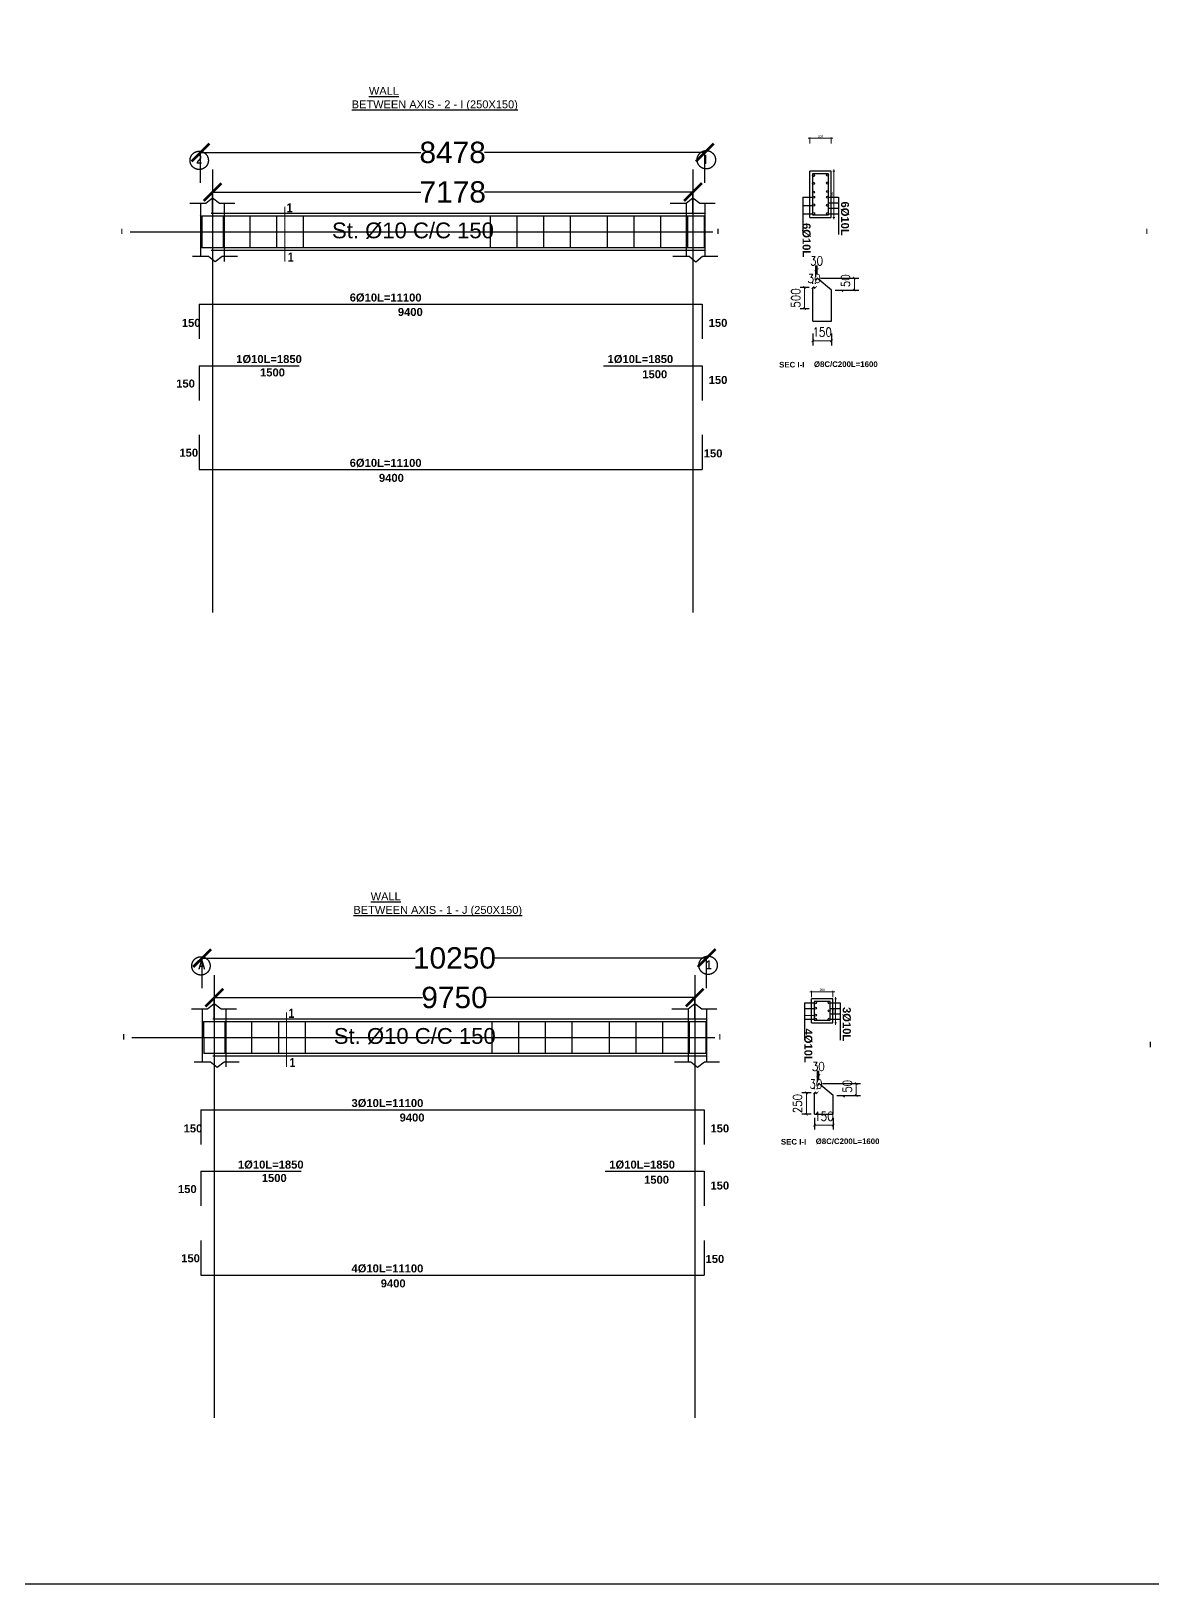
# Model space of a CAD drawing. Header units: millimetres. Extents: x -73920 to 111210, y -48963 to 87920.
# Drawn here: x 83460 to 89765, y 29460 to 38193 of the extents above; entities that cross this region are included whole.
import ezdxf

# ---------------------------------------------------------------- set-up
doc = ezdxf.new("R2010")
doc.units = ezdxf.units.MM
doc.header["$LTSCALE"] = 100
doc.header["$MEASUREMENT"] = 0
for name, pattern in [('CENTER', [2, 1.25, -0.25, 0.25, -0.25]), ('CENTER2', [28.575, 19.05, -3.175, 3.175, -3.175]), ('DOT2', [0.125, 0, -0.125])]:
    doc.linetypes.add(name, pattern=pattern)
for name, color, linetype in [('AXIS', 8, 'CENTER'), ('TEX', 4, 'Continuous'), ('water', 150, 'DOT2')]:
    doc.layers.add(name, color=color, linetype=linetype)
for name, color, linetype, lineweight in [('bar', 2, 'Continuous', 60), ('texts', 3, 'Continuous', 15), ('wal', 7, 'Continuous', 50)]:
    doc.layers.add(name, color=color, linetype=linetype, lineweight=lineweight)
doc.styles.add('50', font='arial.ttf', dxfattribs={"height": 150})
doc.styles.add('DIM25', font='simplex.shx', dxfattribs={"width": 0.85, "height": 50})
doc.styles.add('G', font='arial.ttf')
doc.styles.add('SIMPLEX', font='arial.ttf', dxfattribs={"height": 120})
doc.styles.add('Swiss Outline Bold Condensed', font='swisscbo.ttf')
doc.dimstyles.new('25SC', dxfattribs={"dimtxt": 20, "dimasz": 100, "dimexe": 0, "dimexo": 0, "dimgap": 0, "dimtad": 0, "dimdec": 0, "dimzin": 0, "dimdsep": 46, "dimtxsty": 'SIMPLEX', "dimblk": 'ARCHTICK', "dimcen": 0, "dimclrd": 1, "dimclre": 1, "dimclrt": 6, "dimadec": 0, "dimazin": 0, "dimtfac": 1, "dimtdec": 0, "dimtix": 1, "dimtmove": 2, "dimatfit": 3, "dimldrblk": 'ARCHTICK', "dimfxl": 50, "dimtolj": 1, "dimtzin": 0, "dimarcsym": 0})
doc.dimstyles.new('50PEA1', dxfattribs={"dimscale": 0, "dimtxt": 12.5, "dimasz": 5, "dimexe": 5, "dimexo": 10, "dimgap": 5, "dimtad": 1, "dimdec": 8, "dimdsep": 46, "dimtxsty": 'Standard', "dimblk1": 'ARCHTICK', "dimblk2": 'ARCHTICK', "dimsah": 1, "dimcen": 2.5, "dimdle": 10, "dimclrd": 8, "dimclre": 8, "dimclrt": 7, "dimadec": 8, "dimazin": 0, "dimtfac": 1, "dimtdec": 8, "dimtix": 1, "dimtmove": 2, "dimatfit": 3, "dimldrblk": 'ARCHTICK', "dimfxl": 1, "dimtolj": 1, "dimtzin": 0, "dimlwd": 13, "dimlwe": 13, "dimarcsym": 0})
doc.dimstyles.new('DIM25', dxfattribs={"dimtxt": 500, "dimasz": 1, "dimexe": 25, "dimexo": 20, "dimgap": 25, "dimtad": 1, "dimdec": 0, "dimzin": 0, "dimdsep": 46, "dimtxsty": 'DIM25', "dimblk": 'Tick', "dimcen": 0.09, "dimdle": 25, "dimclrd": 256, "dimclre": 256, "dimclrt": 1, "dimadec": 0, "dimazin": 0, "dimtfac": 1, "dimtdec": 0, "dimtix": 1, "dimtmove": 2, "dimatfit": 3, "dimldrblk": 'Tick', "dimfxl": 1, "dimtolj": 1, "dimtzin": 0, "dimlwd": 5, "dimarcsym": 0})

# ---------------------------------------------------------------- blocks, each defined once
blk = doc.blocks.new('_ArchTick')
at = {"color": 0, "const_width": 0.15}
blk.add_lwpolyline([(-0.5, -0.5), (0.5, 0.5)], dxfattribs=at)
blk = doc.blocks.new('*D352')
at = {"color": 1, "lineweight": -2, "transparency": 16777216}
for p, q in [((84490, 32638.5), (84490, 32757.3)), ((84490, 32757.3), (85661, 32757.3)), ((87190, 32757.3), (86019, 32757.3)), ((87190, 32638.5), (87190, 32757.3))]:
    blk.add_line(p, q, dxfattribs=at)
at = {"layer": 'DEFPOINTS', "color": 0, "lineweight": 25, "transparency": 16777216}
for p in [(87190, 32757.3), (84490, 32638.5), (87190, 32638.5)]:
    blk.add_point(p, dxfattribs=at)
at = {"color": 1, "lineweight": -2, "transparency": 16777216, "xscale": 100, "yscale": 100, "zscale": 100, "rotation": 180}
blk.add_blockref('_ArchTick', (84490, 32757.3), dxfattribs=at)
at = {"color": 1, "lineweight": -2, "transparency": 16777216, "xscale": 100, "yscale": 100, "zscale": 100}
blk.add_blockref('_ArchTick', (87190, 32757.3), dxfattribs=at)
at = {"color": 6, "transparency": 16777216, "insert": (85840, 32757.3), "char_height": 120, "attachment_point": 5, "style": 'SIMPLEX'}
blk.add_mtext('\\A1;9750', dxfattribs=at)
blk = doc.blocks.new('*D354')
at = {"color": 8, "lineweight": 13, "transparency": 16777216}
for p, q in [((87976.9, 32790.1), (87836.9, 32790.1)), ((87846.9, 32759.6), (87846.9, 32795.1)), ((87966.9, 32759.6), (87966.9, 32795.1))]:
    blk.add_line(p, q, dxfattribs=at)
at = {"layer": 'DEFPOINTS', "color": 0, "lineweight": 25, "transparency": 16777216}
for p in [(87846.9, 32790.1), (87846.9, 32749.6), (87966.9, 32749.6)]:
    blk.add_point(p, dxfattribs=at)
at = {"color": 8, "lineweight": 13, "transparency": 16777216, "xscale": 5, "yscale": 5, "zscale": 5, "rotation": 180}
blk.add_blockref('_ArchTick', (87846.9, 32790.1), dxfattribs=at)
at = {"color": 8, "lineweight": 13, "transparency": 16777216, "xscale": 5, "yscale": 5, "zscale": 5}
blk.add_blockref('_ArchTick', (87966.9, 32790.1), dxfattribs=at)
at = {"color": 7, "transparency": 16777216, "insert": (87906.9, 32801.3), "char_height": 12.5, "attachment_point": 5}
blk.add_mtext('\\A1;200', dxfattribs=at)
blk = doc.blocks.new('*D355')
at = {"color": 8, "lineweight": 13, "transparency": 16777216}
for p, q in [((87976.9, 32749.6), (87986.6, 32749.6)), ((87981.6, 32759.6), (87981.6, 32604.6)), ((87976.9, 32614.6), (87986.6, 32614.6))]:
    blk.add_line(p, q, dxfattribs=at)
at = {"layer": 'DEFPOINTS', "color": 0, "lineweight": 25, "transparency": 16777216}
for p in [(87966.9, 32749.6), (87966.9, 32614.6), (87981.6, 32614.6)]:
    blk.add_point(p, dxfattribs=at)
at = {"color": 8, "lineweight": 13, "transparency": 16777216, "xscale": 5, "yscale": 5, "zscale": 5}
for p, rotation in [((87981.6, 32749.6), 90), ((87981.6, 32614.6), 270)]:
    blk.add_blockref('_ArchTick', p, dxfattribs=dict(at, rotation=rotation))
at = {"color": 7, "transparency": 16777216, "insert": (87970.4, 32682.1), "char_height": 12.5, "attachment_point": 5, "rotation": 90}
blk.add_mtext('\\A1;135', dxfattribs=at)
blk = doc.blocks.new('*D353')
at = {"color": 1, "lineweight": -2, "transparency": 16777216}
for p, q in [((84421.8, 32809.9), (84421.8, 32979.7)), ((84421.8, 32979.7), (85619.4, 32979.7)), ((87256.9, 32979.7), (86059.3, 32979.7)), ((87256.9, 32809.8), (87256.9, 32979.7))]:
    blk.add_line(p, q, dxfattribs=at)
at = {"layer": 'DEFPOINTS', "color": 0, "lineweight": 25, "transparency": 16777216}
for p in [(87256.9, 32979.7), (84421.8, 32809.9), (87256.9, 32809.8)]:
    blk.add_point(p, dxfattribs=at)
at = {"color": 1, "lineweight": -2, "transparency": 16777216, "xscale": 100, "yscale": 100, "zscale": 100, "rotation": 180}
blk.add_blockref('_ArchTick', (84421.8, 32979.7), dxfattribs=at)
at = {"color": 1, "lineweight": -2, "transparency": 16777216, "xscale": 100, "yscale": 100, "zscale": 100}
blk.add_blockref('_ArchTick', (87256.9, 32979.7), dxfattribs=at)
at = {"color": 6, "transparency": 16777216, "insert": (85839.4, 32979.7), "char_height": 120, "attachment_point": 5, "style": 'SIMPLEX'}
blk.add_mtext('\\A1;10250', dxfattribs=at)
blk = doc.blocks.new('Tick')
at = {"const_width": 4}
blk.add_lwpolyline([(-7.1, -7.1), (7.1, 7.1)], dxfattribs=at)
blk = doc.blocks.new('*D347')
at = {"layer": 'DEFPOINTS', "color": 0, "linetype": 'ByBlock', "lineweight": 25, "transparency": 16777216}
for p in [(87863.6, 32221.5), (87817.5, 32101.5), (87863.6, 32101.5)]:
    blk.add_point(p, dxfattribs=at)
at = {"layer": 'water', "linetype": 'ByBlock', "lineweight": -2, "transparency": 16777216}
for p, q in [((87843.6, 32221.5), (87792.5, 32221.5)), ((87843.6, 32101.5), (87792.5, 32101.5))]:
    blk.add_line(p, q, dxfattribs=at)
at = {"layer": 'water', "linetype": 'ByBlock', "lineweight": 5, "transparency": 16777216}
for p, q in [((87817.5, 32222.5), (87817.5, 32223.5)), ((87817.5, 32221.5), (87817.5, 32101.5)), ((87817.5, 32100.5), (87817.5, 32099.5))]:
    blk.add_line(p, q, dxfattribs=at)
for p, rotation in [((87817.5, 32221.5), 270), ((87817.5, 32101.5), 90)]:
    blk.add_blockref('Tick', p, dxfattribs=dict(at, rotation=rotation))
at = {"layer": 'water', "color": 1, "linetype": 'ByBlock', "lineweight": 25, "transparency": 16777216, "insert": (87767.5, 32161.5), "char_height": 50, "attachment_point": 5, "rotation": 90, "style": 'DIM25'}
blk.add_mtext('\\A1;250', dxfattribs=at)
blk = doc.blocks.new('*D348')
at = {"layer": 'DEFPOINTS', "color": 0, "linetype": 'ByBlock', "lineweight": 25, "transparency": 16777216}
for p in [(87863.6, 32101.5), (87968.6, 32101.5), (87968.6, 32040)]:
    blk.add_point(p, dxfattribs=at)
at = {"layer": 'water', "linetype": 'ByBlock', "lineweight": -2, "transparency": 16777216}
for p, q in [((87863.6, 32081.5), (87863.6, 32015)), ((87968.6, 32081.5), (87968.6, 32015))]:
    blk.add_line(p, q, dxfattribs=at)
at = {"layer": 'water', "linetype": 'ByBlock', "lineweight": 5, "transparency": 16777216}
for p, q in [((87862.6, 32040), (87861.6, 32040)), ((87863.6, 32040), (87968.6, 32040)), ((87969.6, 32040), (87970.6, 32040))]:
    blk.add_line(p, q, dxfattribs=at)
blk.add_blockref('Tick', (87863.6, 32040), dxfattribs=at)
at = {"layer": 'water', "linetype": 'ByBlock', "lineweight": 5, "transparency": 16777216, "rotation": 180}
blk.add_blockref('Tick', (87968.6, 32040), dxfattribs=at)
at = {"layer": 'water', "color": 1, "linetype": 'ByBlock', "lineweight": 25, "transparency": 16777216, "insert": (87916.1, 32090), "char_height": 50, "attachment_point": 5, "style": 'DIM25'}
blk.add_mtext('\\A1;150', dxfattribs=at)
blk = doc.blocks.new('*D349')
at = {"layer": 'DEFPOINTS', "color": 0, "linetype": 'ByBlock', "lineweight": 25, "transparency": 16777216}
for p in [(87888.3, 32273.9), (87968.6, 32206.5), (88097.5, 32206.5)]:
    blk.add_point(p, dxfattribs=at)
at = {"layer": 'water', "linetype": 'ByBlock', "lineweight": -2, "transparency": 16777216}
for p, q in [((87908.3, 32273.9), (88122.5, 32273.9)), ((87988.6, 32206.5), (88122.5, 32206.5))]:
    blk.add_line(p, q, dxfattribs=at)
at = {"layer": 'water', "linetype": 'ByBlock', "lineweight": 5, "transparency": 16777216}
for p, q in [((88097.5, 32274.9), (88097.5, 32275.9)), ((88097.5, 32273.9), (88097.5, 32206.5)), ((88097.5, 32205.5), (88097.5, 32204.5))]:
    blk.add_line(p, q, dxfattribs=at)
for p, rotation in [((88097.5, 32273.9), 270), ((88097.5, 32206.5), 90)]:
    blk.add_blockref('Tick', p, dxfattribs=dict(at, rotation=rotation))
at = {"layer": 'water', "color": 1, "linetype": 'ByBlock', "lineweight": 25, "transparency": 16777216, "insert": (88047.5, 32240.2), "char_height": 50, "attachment_point": 5, "rotation": 90, "style": 'DIM25'}
blk.add_mtext('\\A1;150', dxfattribs=at)
blk = doc.blocks.new('*D350')
at = {"layer": 'DEFPOINTS', "color": 0, "linetype": 'ByBlock', "lineweight": 25, "transparency": 16777216}
for p in [(87863.6, 32221.5), (87863.6, 32221.5), (87878.6, 32221.5)]:
    blk.add_point(p, dxfattribs=at)
at = {"layer": 'water', "linetype": 'ByBlock', "lineweight": -2, "transparency": 16777216}
for p, q in [((87863.6, 32241.5), (87863.6, 32246.5)), ((87878.6, 32241.5), (87878.6, 32246.5))]:
    blk.add_line(p, q, dxfattribs=at)
at = {"layer": 'water', "linetype": 'ByBlock', "lineweight": 5, "transparency": 16777216}
for p, q in [((87862.6, 32221.5), (87861.6, 32221.5)), ((87878.6, 32221.5), (87863.6, 32221.5)), ((87879.6, 32221.5), (87880.6, 32221.5))]:
    blk.add_line(p, q, dxfattribs=at)
blk.add_blockref('Tick', (87863.6, 32221.5), dxfattribs=at)
at = {"layer": 'water', "linetype": 'ByBlock', "lineweight": 5, "transparency": 16777216, "rotation": 180}
blk.add_blockref('Tick', (87878.6, 32221.5), dxfattribs=at)
at = {"layer": 'water', "color": 1, "linetype": 'ByBlock', "lineweight": 25, "transparency": 16777216, "insert": (87871.1, 32271.5), "char_height": 50, "attachment_point": 5, "style": 'DIM25'}
blk.add_mtext('\\A1;30', dxfattribs=at)
blk = doc.blocks.new('*D351')
at = {"layer": 'DEFPOINTS', "color": 0, "linetype": 'ByBlock', "lineweight": 25, "transparency": 16777216}
for p in [(87888.3, 32320), (87880.8, 32260.9), (87888.3, 32273.9)]:
    blk.add_point(p, dxfattribs=at)
at = {"layer": 'water', "linetype": 'ByBlock', "lineweight": 5, "transparency": 16777216}
for p, q in [((87879.8, 32320), (87878.8, 32320)), ((87880.8, 32320), (87888.3, 32320)), ((87889.3, 32320), (87890.3, 32320))]:
    blk.add_line(p, q, dxfattribs=at)
at = {"layer": 'water', "linetype": 'ByBlock', "lineweight": -2, "transparency": 16777216}
for p, q in [((87880.8, 32280.9), (87880.8, 32345)), ((87888.3, 32293.9), (87888.3, 32345))]:
    blk.add_line(p, q, dxfattribs=at)
at = {"layer": 'water', "linetype": 'ByBlock', "lineweight": 5, "transparency": 16777216}
blk.add_blockref('Tick', (87880.8, 32320), dxfattribs=at)
at = {"layer": 'water', "linetype": 'ByBlock', "lineweight": 5, "transparency": 16777216, "rotation": 180}
blk.add_blockref('Tick', (87888.3, 32320), dxfattribs=at)
at = {"layer": 'water', "color": 1, "linetype": 'ByBlock', "lineweight": 25, "transparency": 16777216, "insert": (87884.5, 32370), "char_height": 50, "attachment_point": 5, "style": 'DIM25'}
blk.add_mtext('\\A1;30', dxfattribs=at)
blk = doc.blocks.new('*D384')
at = {"color": 1, "lineweight": -2, "transparency": 16777216}
for p, q in [((84480.1, 37168.5), (84480.1, 37287.3)), ((84480.1, 37287.3), (85651.2, 37287.3)), ((87180.1, 37287.3), (86008.9, 37287.3)), ((87180.1, 37168.5), (87180.1, 37287.3))]:
    blk.add_line(p, q, dxfattribs=at)
at = {"layer": 'DEFPOINTS', "color": 0, "lineweight": 25, "transparency": 16777216}
for p in [(87180.1, 37287.3), (84480.1, 37168.5), (87180.1, 37168.5)]:
    blk.add_point(p, dxfattribs=at)
at = {"color": 1, "lineweight": -2, "transparency": 16777216, "xscale": 100, "yscale": 100, "zscale": 100, "rotation": 180}
blk.add_blockref('_ArchTick', (84480.1, 37287.3), dxfattribs=at)
at = {"color": 1, "lineweight": -2, "transparency": 16777216, "xscale": 100, "yscale": 100, "zscale": 100}
blk.add_blockref('_ArchTick', (87180.1, 37287.3), dxfattribs=at)
at = {"color": 6, "transparency": 16777216, "insert": (85830.1, 37287.3), "char_height": 120, "attachment_point": 5, "style": 'SIMPLEX'}
blk.add_mtext('\\A1;7178', dxfattribs=at)
blk = doc.blocks.new('*D385')
at = {"color": 8, "lineweight": 13, "transparency": 16777216}
for p, q in [((87967, 37590.1), (87827, 37590.1)), ((87837, 37559.6), (87837, 37595.1)), ((87957, 37559.6), (87957, 37595.1))]:
    blk.add_line(p, q, dxfattribs=at)
at = {"layer": 'DEFPOINTS', "color": 0, "lineweight": 25, "transparency": 16777216}
for p in [(87837, 37590.1), (87837, 37549.6), (87957, 37549.6)]:
    blk.add_point(p, dxfattribs=at)
at = {"color": 8, "lineweight": 13, "transparency": 16777216, "xscale": 5, "yscale": 5, "zscale": 5, "rotation": 180}
blk.add_blockref('_ArchTick', (87837, 37590.1), dxfattribs=at)
at = {"color": 8, "lineweight": 13, "transparency": 16777216, "xscale": 5, "yscale": 5, "zscale": 5}
blk.add_blockref('_ArchTick', (87957, 37590.1), dxfattribs=at)
at = {"color": 7, "transparency": 16777216, "insert": (87897, 37601.3), "char_height": 12.5, "attachment_point": 5}
blk.add_mtext('\\A1;200', dxfattribs=at)
blk = doc.blocks.new('*D392')
at = {"color": 8, "lineweight": 13, "transparency": 16777216}
for p, q in [((87967, 37404.6), (87976.7, 37404.6)), ((87971.7, 37414.6), (87971.7, 37134.6)), ((87967, 37144.6), (87976.7, 37144.6))]:
    blk.add_line(p, q, dxfattribs=at)
at = {"layer": 'DEFPOINTS', "color": 0, "lineweight": 25, "transparency": 16777216}
for p in [(87957, 37404.6), (87957, 37144.6), (87971.7, 37144.6)]:
    blk.add_point(p, dxfattribs=at)
at = {"color": 8, "lineweight": 13, "transparency": 16777216, "xscale": 5, "yscale": 5, "zscale": 5}
for p, rotation in [((87971.7, 37404.6), 90), ((87971.7, 37144.6), 270)]:
    blk.add_blockref('_ArchTick', p, dxfattribs=dict(at, rotation=rotation))
at = {"color": 7, "transparency": 16777216, "insert": (87960.4, 37274.6), "char_height": 12.5, "attachment_point": 5, "rotation": 90}
blk.add_mtext('\\A1;500', dxfattribs=at)
blk = doc.blocks.new('*D386')
at = {"color": 1, "lineweight": -2, "transparency": 16777216}
for p, q in [((84411.9, 37339.9), (84411.9, 37509.7)), ((84411.9, 37509.7), (85650, 37509.7)), ((87247, 37509.7), (86008.8, 37509.7)), ((87247, 37339.8), (87247, 37509.7))]:
    blk.add_line(p, q, dxfattribs=at)
at = {"layer": 'DEFPOINTS', "color": 0, "lineweight": 25, "transparency": 16777216}
for p in [(87247, 37509.7), (84411.9, 37339.9), (87247, 37339.8)]:
    blk.add_point(p, dxfattribs=at)
at = {"color": 1, "lineweight": -2, "transparency": 16777216, "xscale": 100, "yscale": 100, "zscale": 100, "rotation": 180}
blk.add_blockref('_ArchTick', (84411.9, 37509.7), dxfattribs=at)
at = {"color": 1, "lineweight": -2, "transparency": 16777216, "xscale": 100, "yscale": 100, "zscale": 100}
blk.add_blockref('_ArchTick', (87247, 37509.7), dxfattribs=at)
at = {"color": 6, "transparency": 16777216, "insert": (85829.4, 37509.7), "char_height": 120, "attachment_point": 5, "style": 'SIMPLEX'}
blk.add_mtext('\\A1;8478', dxfattribs=at)
blk = doc.blocks.new('*D387')
at = {"layer": 'DEFPOINTS', "color": 0, "linetype": 'ByBlock', "lineweight": 25, "transparency": 16777216}
for p in [(87853.7, 36751.5), (87807.6, 36631.5), (87853.7, 36631.5)]:
    blk.add_point(p, dxfattribs=at)
at = {"layer": 'water', "linetype": 'ByBlock', "lineweight": -2, "transparency": 16777216}
for p, q in [((87833.7, 36751.5), (87782.6, 36751.5)), ((87833.7, 36631.5), (87782.6, 36631.5))]:
    blk.add_line(p, q, dxfattribs=at)
at = {"layer": 'water', "linetype": 'ByBlock', "lineweight": 5, "transparency": 16777216}
for p, q in [((87807.6, 36752.5), (87807.6, 36753.5)), ((87807.6, 36751.5), (87807.6, 36631.5)), ((87807.6, 36630.5), (87807.6, 36629.5))]:
    blk.add_line(p, q, dxfattribs=at)
for p, rotation in [((87807.6, 36751.5), 270), ((87807.6, 36631.5), 90)]:
    blk.add_blockref('Tick', p, dxfattribs=dict(at, rotation=rotation))
at = {"layer": 'water', "color": 1, "linetype": 'ByBlock', "lineweight": 25, "transparency": 16777216, "insert": (87757.6, 36691.5), "char_height": 50, "attachment_point": 5, "rotation": 90, "style": 'DIM25'}
blk.add_mtext('\\A1;500', dxfattribs=at)
blk = doc.blocks.new('*D388')
at = {"layer": 'DEFPOINTS', "color": 0, "linetype": 'ByBlock', "lineweight": 25, "transparency": 16777216}
for p in [(87853.7, 36511.5), (87958.7, 36511.5), (87958.7, 36450)]:
    blk.add_point(p, dxfattribs=at)
at = {"layer": 'water', "linetype": 'ByBlock', "lineweight": 5, "transparency": 16777216}
for p, q in [((87852.7, 36450), (87851.7, 36450)), ((87853.7, 36450), (87958.7, 36450)), ((87959.7, 36450), (87960.7, 36450))]:
    blk.add_line(p, q, dxfattribs=at)
at = {"layer": 'water', "linetype": 'ByBlock', "lineweight": -2, "transparency": 16777216}
for p, q in [((87853.7, 36491.5), (87853.7, 36425)), ((87958.7, 36491.5), (87958.7, 36425))]:
    blk.add_line(p, q, dxfattribs=at)
at = {"layer": 'water', "linetype": 'ByBlock', "lineweight": 5, "transparency": 16777216}
blk.add_blockref('Tick', (87853.7, 36450), dxfattribs=at)
at = {"layer": 'water', "linetype": 'ByBlock', "lineweight": 5, "transparency": 16777216, "rotation": 180}
blk.add_blockref('Tick', (87958.7, 36450), dxfattribs=at)
at = {"layer": 'water', "color": 1, "linetype": 'ByBlock', "lineweight": 25, "transparency": 16777216, "insert": (87906.2, 36500), "char_height": 50, "attachment_point": 5, "style": 'DIM25'}
blk.add_mtext('\\A1;150', dxfattribs=at)
blk = doc.blocks.new('*D389')
at = {"layer": 'DEFPOINTS', "color": 0, "linetype": 'ByBlock', "lineweight": 25, "transparency": 16777216}
for p in [(87878.3, 36803.9), (87958.7, 36736.5), (88087.6, 36736.5)]:
    blk.add_point(p, dxfattribs=at)
at = {"layer": 'water', "linetype": 'ByBlock', "lineweight": -2, "transparency": 16777216}
for p, q in [((87898.3, 36803.9), (88112.6, 36803.9)), ((87978.7, 36736.5), (88112.6, 36736.5))]:
    blk.add_line(p, q, dxfattribs=at)
at = {"layer": 'water', "linetype": 'ByBlock', "lineweight": 5, "transparency": 16777216}
for p, q in [((88087.6, 36804.9), (88087.6, 36805.9)), ((88087.6, 36803.9), (88087.6, 36736.5)), ((88087.6, 36735.5), (88087.6, 36734.5))]:
    blk.add_line(p, q, dxfattribs=at)
for p, rotation in [((88087.6, 36803.9), 270), ((88087.6, 36736.5), 90)]:
    blk.add_blockref('Tick', p, dxfattribs=dict(at, rotation=rotation))
at = {"layer": 'water', "color": 1, "linetype": 'ByBlock', "lineweight": 25, "transparency": 16777216, "insert": (88037.6, 36770.2), "char_height": 50, "attachment_point": 5, "rotation": 90, "style": 'DIM25'}
blk.add_mtext('\\A1;150', dxfattribs=at)
blk = doc.blocks.new('*D390')
at = {"layer": 'DEFPOINTS', "color": 0, "linetype": 'ByBlock', "lineweight": 25, "transparency": 16777216}
for p in [(87853.7, 36751.5), (87853.7, 36751.5), (87868.7, 36751.5)]:
    blk.add_point(p, dxfattribs=at)
at = {"layer": 'water', "linetype": 'ByBlock', "lineweight": -2, "transparency": 16777216}
for p, q in [((87853.7, 36771.5), (87853.7, 36776.5)), ((87868.7, 36771.5), (87868.7, 36776.5))]:
    blk.add_line(p, q, dxfattribs=at)
at = {"layer": 'water', "linetype": 'ByBlock', "lineweight": 5, "transparency": 16777216}
for p, q in [((87852.7, 36751.5), (87851.7, 36751.5)), ((87868.7, 36751.5), (87853.7, 36751.5)), ((87869.7, 36751.5), (87870.7, 36751.5))]:
    blk.add_line(p, q, dxfattribs=at)
blk.add_blockref('Tick', (87853.7, 36751.5), dxfattribs=at)
at = {"layer": 'water', "linetype": 'ByBlock', "lineweight": 5, "transparency": 16777216, "rotation": 180}
blk.add_blockref('Tick', (87868.7, 36751.5), dxfattribs=at)
at = {"layer": 'water', "color": 1, "linetype": 'ByBlock', "lineweight": 25, "transparency": 16777216, "insert": (87861.2, 36801.5), "char_height": 50, "attachment_point": 5, "style": 'DIM25'}
blk.add_mtext('\\A1;30', dxfattribs=at)
blk = doc.blocks.new('*D391')
at = {"layer": 'DEFPOINTS', "color": 0, "linetype": 'ByBlock', "lineweight": 25, "transparency": 16777216}
for p in [(87870.8, 36790.9), (87878.3, 36850), (87878.3, 36803.9)]:
    blk.add_point(p, dxfattribs=at)
at = {"layer": 'water', "linetype": 'ByBlock', "lineweight": -2, "transparency": 16777216}
for p, q in [((87870.8, 36810.9), (87870.8, 36875)), ((87878.3, 36823.9), (87878.3, 36875))]:
    blk.add_line(p, q, dxfattribs=at)
at = {"layer": 'water', "linetype": 'ByBlock', "lineweight": 5, "transparency": 16777216}
for p, q in [((87869.8, 36850), (87868.8, 36850)), ((87870.8, 36850), (87878.3, 36850)), ((87879.3, 36850), (87880.3, 36850))]:
    blk.add_line(p, q, dxfattribs=at)
blk.add_blockref('Tick', (87870.8, 36850), dxfattribs=at)
at = {"layer": 'water', "linetype": 'ByBlock', "lineweight": 5, "transparency": 16777216, "rotation": 180}
blk.add_blockref('Tick', (87878.3, 36850), dxfattribs=at)
at = {"layer": 'water', "color": 1, "linetype": 'ByBlock', "lineweight": 25, "transparency": 16777216, "insert": (87874.6, 36900), "char_height": 50, "attachment_point": 5, "style": 'DIM25'}
blk.add_mtext('\\A1;30', dxfattribs=at)

msp = doc.modelspace()

# ---------------------------------------------------------------- linework, layer by layer
at = {"color": 3}
for p, q in [((87956.98785964, 37404.59556485), (87836.98785964, 37404.59556485)), ((87836.98785964, 37144.59556485), (87836.98785964, 37404.59556485)), ((87956.98785964, 37144.59556485), (87956.98785964, 37404.59556485)), ((84351.80824118, 37224.28071274), (84442.55824118, 37224.28071274)), ((84411.88277048, 37224.28606403), (84411.88277048, 36926.22728598)), ((84442.55824118, 37224.28071274), (84480.06776396, 37254.58075154)), ((84480.06776396, 37254.58075154), (84519.20824118, 37224.28071274)), ((84519.20824118, 37224.28071274), (84604.70824118, 37224.28071274)), ((84547.56281623, 36897.2719153), (84547.56281623, 37224.28071274)), ((87051.81656272, 37224.16306651), (87142.56656272, 37224.16306651)), ((87142.56656272, 37224.16306651), (87180.07608551, 37254.46310531)), ((87142.62034492, 37224.16306651), (87142.62034492, 36924.52668021)), ((87180.07608551, 37254.46310531), (87219.21656272, 37224.16306651)), ((87219.21656272, 37224.16306651), (87304.71656272, 37224.16306651)), ((87246.96656272, 37224.16306651), (87246.96656272, 36924.52668021)), ((87956.98785964, 37144.59556485), (87956.98785964, 37279.59556485)), ((84405.05824125, 37153.47518324), (84405.12882949, 37153.47518324)), ((84472.5628163, 37168.47518324), (87246.96656272, 37168.47518324)), ((87255.0582413, 37168.47518324), (87255.06281642, 37168.47518324)), ((87836.98785964, 37144.59556485), (87956.98785964, 37144.59556485)), ((84016.25824125, 37063.47518324), (87292.55824125, 37063.47518324)), ((87246.96656272, 36958.47743926), (84472.5628163, 36958.47512637)), ((87255.0582413, 36958.4774708), (87255.05366628, 36958.4774708)), ((84367.18781623, 36926.2219347), (84457.93781623, 36926.2219347)), ((84457.93781623, 36926.2219347), (84495.44733901, 36895.9218959)), ((84495.44733901, 36895.9218959), (84534.58781623, 36926.2219347)), ((84534.58781623, 36926.2219347), (84620.08781623, 36926.2219347)), ((87067.19613778, 36926.10428847), (87157.94613778, 36926.10428847)), ((87157.94613778, 36926.10428847), (87195.45566056, 36895.80424967)), ((87195.45566056, 36895.80424967), (87234.59613778, 36926.10428847)), ((87234.59613778, 36926.10428847), (87320.09613778, 36926.10428847)), ((84405.03594082, 36656.67500774), (87232.53594074, 36656.67500774)), ((84405.03594082, 36656.67500774), (84405.03594082, 36461.67500774)), ((87232.53594074, 36656.67500774), (87232.53594074, 36461.67500774)), ((84405.02086908, 36310.77523062), (84960.02086908, 36310.77523062)), ((84405.02086908, 36310.77523062), (84405.02086908, 36115.77523062)), ((84412.52544421, 36310.77523062), (84967.52544421, 36310.77523062)), ((86677.52086901, 36310.77523062), (87232.52086901, 36310.77523062)), ((87232.52086901, 36310.77523062), (87232.52086901, 36115.77523062)), ((84405.02467296, 35921.82545395), (84405.02467296, 35726.82545395)), ((87232.52467289, 35921.82545395), (87232.52467289, 35726.82545395)), ((84405.02467296, 35726.82545395), (87232.52467289, 35726.82545395)), ((87966.92961839, 32749.59556485), (87846.92961839, 32749.59556485)), ((87846.92961839, 32614.59556485), (87846.92961839, 32749.59556485)), ((87966.92961839, 32614.59556485), (87966.92961839, 32749.59556485)), ((87966.92961839, 32614.59556485), (87966.92961839, 32749.59556485)), ((84361.74999993, 32694.28071274), (84452.49999993, 32694.28071274)), ((84421.82452923, 32694.28606403), (84421.82452923, 32396.22728598)), ((84452.49999993, 32694.28071274), (84490.00952271, 32724.58075154)), ((84490.00952271, 32724.58075154), (84529.14999993, 32694.28071274)), ((84529.14999993, 32694.28071274), (84614.64999993, 32694.28071274)), ((84557.50457498, 32367.2719153), (84557.50457498, 32694.28071274)), ((87061.75832147, 32694.16306651), (87152.50832147, 32694.16306651)), ((87152.50832147, 32694.16306651), (87190.01784425, 32724.46310531)), ((87152.56210367, 32694.16306651), (87152.56210367, 32394.52668021)), ((87190.01784425, 32724.46310531), (87229.15832147, 32694.16306651)), ((87229.15832147, 32694.16306651), (87314.65832147, 32694.16306651)), ((87256.90832147, 32694.16306651), (87256.90832147, 32394.52668021)), ((84415, 32623.47518324), (84415.07058824, 32623.47518324)), ((84482.50457505, 32638.47518324), (87256.90832147, 32638.47518324)), ((87265.00000005, 32638.47518324), (87265.00457517, 32638.47518324)), ((87846.92961839, 32614.59556485), (87966.92961839, 32614.59556485)), ((84026.2, 32533.47518324), (87302.5, 32533.47518324)), ((87256.90832147, 32428.47743926), (84482.50457505, 32428.47512637)), ((87265.00000005, 32428.4774708), (87264.99542503, 32428.4774708)), ((84377.12957498, 32396.2219347), (84467.87957498, 32396.2219347)), ((84467.87957498, 32396.2219347), (84505.38909776, 32365.9218959)), ((84505.38909776, 32365.9218959), (84544.52957498, 32396.2219347)), ((84544.52957498, 32396.2219347), (84630.02957498, 32396.2219347)), ((87077.13789653, 32396.10428847), (87167.88789653, 32396.10428847)), ((87167.88789653, 32396.10428847), (87205.39741931, 32365.80424967)), ((87205.39741931, 32365.80424967), (87244.53789653, 32396.10428847)), ((87244.53789653, 32396.10428847), (87330.03789653, 32396.10428847)), ((84414.97769956, 32126.67500774), (87242.47769949, 32126.67500774)), ((84414.97769956, 32126.67500774), (84414.97769956, 31931.67500774)), ((87242.47769949, 32126.67500774), (87242.47769949, 31931.67500774)), ((84414.96262783, 31780.77523062), (84969.96262783, 31780.77523062)), ((84414.96262783, 31780.77523062), (84414.96262783, 31585.77523062)), ((84422.46720295, 31780.77523062), (84977.46720295, 31780.77523062)), ((86687.46262776, 31780.77523062), (87242.46262776, 31780.77523062)), ((87242.46262776, 31780.77523062), (87242.46262776, 31585.77523062)), ((84414.96643171, 31391.82545395), (84414.96643171, 31196.82545395)), ((87242.46643164, 31391.82545395), (87242.46643164, 31196.82545395)), ((84414.96643171, 31196.82545395), (87242.46643164, 31196.82545395))]:
    msp.add_line(p, q, dxfattribs=at)
at = {"color": 6}
for p, q in [((87941.98785964, 37389.59556485), (87851.98785964, 37389.59556485)), ((87851.98785964, 37389.59556485), (87851.98785964, 37258.59556485)), ((87941.98785964, 37258.59556485), (87941.98785964, 37389.59556485)), ((87851.98785964, 37264.59556485), (87851.98785964, 37159.59556485)), ((87941.98785964, 37159.59556485), (87941.98785964, 37264.59556485)), ((84419.60824178, 37153.47523786), (84420.45530061, 36973.47523786)), ((84419.60824204, 37153.47518282), (87242.30824106, 37153.47742982)), ((84540.05824125, 37153.47518324), (84540.05824125, 36973.47518324)), ((84690.05824125, 37153.47518324), (84690.05824125, 36973.47518324)), ((84840.05824125, 37153.47518324), (84840.05824125, 36973.47518324)), ((84990.05824125, 37153.47518324), (84990.05824125, 36973.47518324)), ((86040.05824125, 37153.47518324), (86040.05824125, 36973.47518324)), ((86190.05824125, 37153.47518324), (86190.05824125, 36973.47518324)), ((86340.05824125, 37153.47518324), (86340.05824125, 36973.47518324)), ((86490.05824125, 37153.47518324), (86490.05824125, 36973.47518324)), ((86698.55824125, 37153.47518324), (86698.55824125, 36973.47518324)), ((86848.55824125, 37153.47518324), (86848.55824125, 36973.47518324)), ((86998.55824125, 37153.47518324), (86998.55824125, 36973.47518324)), ((87148.55824125, 37153.47518324), (87148.55824125, 36973.47518324)), ((87242.30824106, 37153.47742982), (87242.30824106, 36973.47742982)), ((87851.98785964, 37159.59556485), (87941.98785964, 37159.59556485)), ((87242.30824106, 36973.48298582), (84420.45381798, 36973.79029642)), ((87878.34400319, 36803.92688998), (87870.84088971, 36790.93830699)), ((87958.65994799, 36736.5234765), (87878.34400319, 36803.92688998)), ((87853.65994799, 36561.5234765), (87853.65994799, 36751.5234765)), ((87853.65994799, 36751.5234765), (87868.65994799, 36751.5234765)), ((87958.65994799, 36561.5234765), (87958.65994799, 36736.5234765)), ((87853.65994799, 36561.5234765), (87958.65994799, 36561.5234765)), ((87951.92961839, 32734.59556485), (87861.92961839, 32734.59556485)), ((87861.92961839, 32734.59556485), (87861.92961839, 32629.59556485)), ((87951.92961839, 32629.59556485), (87951.92961839, 32734.59556485)), ((84429.55000053, 32623.47523786), (84430.39705936, 32443.47523786)), ((84429.55000079, 32623.47518282), (87252.24999981, 32623.47742982)), ((84550, 32623.47518324), (84550, 32443.47518324)), ((84700, 32623.47518324), (84700, 32443.47518324)), ((84850, 32623.47518324), (84850, 32443.47518324)), ((85000, 32623.47518324), (85000, 32443.47518324)), ((86050, 32623.47518324), (86050, 32443.47518324)), ((86200, 32623.47518324), (86200, 32443.47518324)), ((86350, 32623.47518324), (86350, 32443.47518324)), ((86500, 32623.47518324), (86500, 32443.47518324)), ((86708.5, 32623.47518324), (86708.5, 32443.47518324)), ((86858.5, 32623.47518324), (86858.5, 32443.47518324)), ((87008.5, 32623.47518324), (87008.5, 32443.47518324)), ((87158.5, 32623.47518324), (87158.5, 32443.47518324)), ((87252.24999981, 32623.47742982), (87252.24999981, 32443.47742982)), ((87861.92961839, 32629.59556485), (87951.92961839, 32629.59556485)), ((87252.24999981, 32443.48298582), (84430.39557673, 32443.79029642)), ((87888.28576194, 32273.92688998), (87880.78264846, 32260.93830699)), ((87968.60170674, 32206.5234765), (87888.28576194, 32273.92688998)), ((87863.60170674, 32101.5234765), (87863.60170674, 32221.5234765)), ((87863.60170674, 32221.5234765), (87878.60170674, 32221.5234765)), ((87968.60170674, 32101.5234765), (87968.60170674, 32206.5234765)), ((87863.60170674, 32101.5234765), (87968.60170674, 32101.5234765))]:
    msp.add_line(p, q, dxfattribs=at)
at = {"color": 0}
for p, q in [((87796.78785964, 37258.59556485), (87851.98785964, 37258.59556485)), ((87796.78785964, 37258.59556485), (87796.78785964, 37047.99556485)), ((87796.78785964, 37212.64556485), (87851.98785964, 37212.64556485)), ((87941.98785964, 37258.59556485), (87997.18785964, 37258.59556485)), ((87941.98785964, 37225.89556485), (87997.18785964, 37225.89556485)), ((87997.18785964, 37258.59556485), (87997.18785964, 37047.99556485)), ((87796.78785964, 37165.59556485), (87851.98785964, 37165.59556485)), ((87941.98785964, 37196.79556485), (87997.18785964, 37196.79556485)), ((87941.98785964, 37165.59556485), (87997.18785964, 37165.59556485)), ((87806.72961839, 32728.59556485), (87861.92961839, 32728.59556485)), ((87806.72961839, 32728.59556485), (87806.72961839, 32517.99556485)), ((87806.72961839, 32695.89556485), (87861.92961839, 32695.89556485)), ((87951.92961839, 32728.59556485), (88007.12961839, 32728.59556485)), ((87951.92961839, 32695.89556485), (88007.12961839, 32695.89556485)), ((87951.92961839, 32666.79556485), (88007.12961839, 32666.79556485)), ((88007.12961839, 32728.59556485), (88007.12961839, 32517.99556485)), ((87806.72961839, 32656.44556485), (87861.92961839, 32658.54556485)), ((87806.72961839, 32635.59556485), (87861.92961839, 32635.59556485)), ((87951.92961839, 32635.59556485), (88007.12961839, 32635.59556485))]:
    msp.add_line(p, q, dxfattribs=at)
at = {"color": 6}
for centre in [(87857.5581522, 37380), (87935.98785964, 37383.59556485), (87857.5581522, 37336), (87857.5581522, 37287), (87935.98785964, 37338.11721613), (87935.98785964, 37290.59556485), (87857.98785964, 37258.59556485), (87857.98785964, 37214.59556485), (87935.98785964, 37258.59556485), (87935.98785964, 37213.11721613), (87857.98785964, 37165.59556485), (87935.98785964, 37165.59556485), (87867.92961839, 32728.59556485), (87867.92961839, 32697.84556485), (87867.92961839, 32658.54556485), (87945.92961839, 32728.59556485), (87945.92961839, 32683.11721613), (87867.92961839, 32635.59556485), (87945.92961839, 32635.59556485)]:
    msp.add_circle(centre, 6, dxfattribs=at)
at = {"layer": 'AXIS', "linetype": 'CENTER2', "ltscale": 1000}
for p, q in [((84480.07351341, 37413.97311713), (84479.96499422, 34923.43261993)), ((87180.07351383, 37413.98488172), (87179.96499464, 34923.44438452)), ((84490.01527216, 32883.97311713), (84489.90675297, 30393.43261993)), ((87190.01527258, 32883.98488172), (87189.90675339, 30393.44438452))]:
    msp.add_line(p, q, dxfattribs=at)
at = {"layer": 'AXIS', "ltscale": 500}
for centre in [(84405.07351348, 37465.53349104), (87255.07366704, 37469.05661608), (84415.01527223, 32935.53349104), (87265.01542579, 32939.05661608)]:
    msp.add_circle(centre, 51.55710597, dxfattribs=at)
at = {"layer": 'bar', "ltscale": 150, "const_width": 6}
for points in [[(84886.10824125, 36896.22518324), (84886.10824125, 37205.30537745)], [(84896.05, 32366.22518324), (84896.05, 32675.30537745)]]:
    msp.add_lwpolyline(points, dxfattribs=at)
at = {"layer": 'water', "color": 0, "linetype": 'ByBlock', "lineweight": 25}
msp.add_lwpolyline([(105000, 53280), (75050, 53280), (75050, 29460), (105000, 29460)], close=True, dxfattribs=at)

# ---------------------------------------------------------------- texts
at = {"layer": 'TEX'}
for s, height, style, p in [('%%UWALL', 44.4, 'G', (85358.90824125, 37834.34572385)), ('%%UBETWEEN AXIS - 2 - I (250X150)', 44.4, 'G', (85262.00824125, 37758.37518324)), ('2', 51, 'Swiss Outline Bold Condensed', (84388.55824125, 37446.72518324)), ('I', 51, 'Swiss Outline Bold Condensed', (87242.60824125, 37445.37518324)), ('1', 51, 'Swiss Outline Bold Condensed', (84896.92036361, 37173.52107516)), ('1', 51, 'Swiss Outline Bold Condensed', (84903.05824125, 36896.22518324)), ('%%UBETWEEN AXIS - 1 - J (250X150)', 44.4, 'G', (85271.95, 33228.37518324)), ('%%UWALL', 44.4, 'G', (85368.85, 33304.34572385)), ('A', 51, 'Swiss Outline Bold Condensed', (84398.5, 32916.72518324)), ('1', 51, 'Swiss Outline Bold Condensed', (87252.55, 32915.37518324)), ('1', 51, 'Swiss Outline Bold Condensed', (84906.86212236, 32643.52107516)), ('1', 51, 'Swiss Outline Bold Condensed', (84913, 32366.22518324))]:
    msp.add_text(s, height=height, dxfattribs=dict(at, style=style)).set_placement(p)
at = {"layer": 'TEX', "char_height": 88.8, "attachment_point": 1, "style": 'G'}
for insert in [(85151.60824125, 37116.12518324), (85161.55, 32586.12518324)]:
    msp.add_mtext_dynamic_manual_height_columns('St. %%C10 C/C 150', width=2462.3996833919, gutter_width=1, heights=[0], dxfattribs=dict(at, insert=insert))
at = {"layer": 'texts', "lineweight": 50, "ltscale": 2, "char_height": 31.5, "attachment_point": 1}
for s, insert, width in [('{\\fArial|b1|i0|c0|p34;I}', (83964.5634834, 37082.38079953), 183.1327953573), ('{\\fArial|b1|i0|c0|p34;I}', (87314.5634834, 37082.38079953), 183.1327953573), ('{\\fArial|b1|i0|c0|p34;I}', (89724.5634834, 37082.38079953), 183.1327953573), ('{\\fArial|b1|i0|c0|p34;SEC I-I}', (87664.5634834, 36332.38079953), 183.1327953573), ('{\\fArial|b1|i0|c0|p34;%%C8C/C200L=1600}', (87859.92785596, 36335.13739479), 109.3865879416), ('{\\fArial|b1|i0|c0|p34;I}', (83974.50524215, 32552.38079953), 183.1327953573), ('{\\fArial|b1|i0|c0|p34;I}', (87324.50524215, 32552.38079953), 183.1327953573), ('{\\fArial|b1|i0|c0|p34;I}', (89744.50524215, 32509.38605192), 183.1327953573), ('{\\fArial|b1|i0|c0|p34;SEC I-I}', (87674.50524215, 31962.38079953), 183.1327953573), ('{\\fArial|b1|i0|c0|p34;%%C8C/C200L=1600}', (87869.86961471, 31965.13739479), 109.3865879416)]:
    msp.add_mtext(s, dxfattribs=dict(at, insert=insert, width=width))
at = {"layer": 'wal', "lineweight": 50, "char_height": 45, "attachment_point": 3, "style": '50'}
for s, insert, rotation in [('{\\fArial|b1|i0|c0|p34;6%%C10L}', (88057.07685011, 37041.99556485), 269.9537251911), ('{\\fArial|b1|i0|c0|p34;6%%C10L}', (87840.92685011, 36920.79556485), 269.9537251911), ('{\\fArial|b1|i0|c0|p34;6%%C10L=11100}', (85654.76013236, 36716.56399821), 359.9537251911), ('{\\fArial|b1|i0|c0|p34;9400}', (85661.51013236, 36635.41399821), 359.9537251911), ('{\\fArial|b1|i0|c0|p34;150}', (84412.54051594, 36574.25523457), 359.9537251911), ('{\\fArial|b1|i0|c0|p34;150}', (87373.40824118, 36574.17518324), 359.9537251911), ('{\\fArial|b1|i0|c0|p34;1%%C10L=1850}', (84981.86470755, 36370.66422109), 359.9537251911), ('{\\fArial|b1|i0|c0|p34;1%%C10L=1850}', (87068.81013229, 36370.66422109), 359.9537251911), ('{\\fArial|b1|i0|c0|p34;1500}', (84886.87870109, 36295.4929735), 359.9537251911), ('{\\fArial|b1|i0|c0|p34;1500}', (87035.40102692, 36285.48654415), 359.9537251911), ('{\\fArial|b1|i0|c0|p34;150}', (87373.40824118, 36253.0429735), 359.9537251911), ('{\\fArial|b1|i0|c0|p34;150}', (84380.92471732, 36233.0230722), 359.9537251911), ('{\\fArial|b1|i0|c0|p34;150}', (84398.91281644, 35843.9932442), 359.9537251911), ('{\\fArial|b1|i0|c0|p34;150}', (87345.67412583, 35840.2429735), 359.9537251911), ('{\\fArial|b1|i0|c0|p34;6%%C10L=11100}', (85654.76013236, 35786.71444442), 359.9537251911), ('{\\fArial|b1|i0|c0|p34;9400}', (85555.2741259, 35702.5429735), 359.9537251911), ('{\\fArial|b1|i0|c0|p34;3%%C10L}', (88067.01860886, 32511.99556485), 269.9537251911), ('{\\fArial|b1|i0|c0|p34;4%%C10L}', (87850.86860886, 32390.79556485), 269.9537251911), ('{\\fArial|b1|i0|c0|p34;3%%C10L=11100}', (85664.70189111, 32186.56399821), 359.9537251911), ('{\\fArial|b1|i0|c0|p34;9400}', (85671.45189111, 32105.41399821), 359.9537251911), ('{\\fArial|b1|i0|c0|p34;150}', (84422.48227469, 32044.25523457), 359.9537251911), ('{\\fArial|b1|i0|c0|p34;150}', (87383.34999993, 32044.17518324), 359.9537251911), ('{\\fArial|b1|i0|c0|p34;1%%C10L=1850}', (84991.8064663, 31840.66422109), 359.9537251911), ('{\\fArial|b1|i0|c0|p34;1%%C10L=1850}', (87078.75189104, 31840.66422109), 359.9537251911), ('{\\fArial|b1|i0|c0|p34;150}', (84390.86647607, 31703.0230722), 359.9537251911), ('{\\fArial|b1|i0|c0|p34;1500}', (84896.82045984, 31765.4929735), 359.9537251911), ('{\\fArial|b1|i0|c0|p34;1500}', (87045.34278567, 31755.48654415), 359.9537251911), ('{\\fArial|b1|i0|c0|p34;150}', (87383.34999993, 31723.0429735), 359.9537251911), ('{\\fArial|b1|i0|c0|p34;150}', (84408.85457519, 31313.9932442), 359.9537251911), ('{\\fArial|b1|i0|c0|p34;150}', (87355.61588458, 31310.2429735), 359.9537251911), ('{\\fArial|b1|i0|c0|p34;4%%C10L=11100}', (85664.70189111, 31256.71444442), 359.9537251911), ('{\\fArial|b1|i0|c0|p34;9400}', (85565.21588465, 31172.5429735), 359.9537251911)]:
    msp.add_mtext(s, dxfattribs=dict(at, insert=insert, rotation=rotation))

# ---------------------------------------------------------------- dimensions: what is measured, and where the dimension line sits
at = {"color": 3}
for base, p1, p2, text, picture, middle in [((87246.96656272, 37509.66725484), (84411.88277048, 37339.87813563), (87246.96656272, 37339.75187017), '8478', '*D386', (85829.4246666, 37509.66725484)), ((87180.06281635, 37287.27518324), (84480.0628163, 37168.4719151), (87180.06281635, 37168.47518324), '7178', '*D384', (85830.06281632, 37287.27518324)), ((87256.90832147, 32979.66725484), (84421.82452923, 32809.87813563), (87256.90832147, 32809.75187017), '10250', '*D353', (85839.36642535, 32979.66725484)), ((87190.0045751, 32757.27518324), (84490.00457505, 32638.4719151), (87190.0045751, 32638.47518324), '9750', '*D352', (85840.00457507, 32757.27518324))]:
    dim = msp.add_linear_dim(base=base, p1=p1, p2=p2, text=text, dimstyle='25SC', dxfattribs=at)
    dim.commit()
    dim.dimension.update_dxf_attribs({"geometry": picture, "text_midpoint": middle})
for base, p1, p2, picture, middle in [((87836.98785964, 37590.09556485), (87956.98785964, 37549.59556485), (87836.98785964, 37549.59556485), '*D385', (87896.98785964, 37601.34556485)), ((87846.92961839, 32790.09556485), (87966.92961839, 32749.59556485), (87846.92961839, 32749.59556485), '*D354', (87906.92961839, 32801.34556485))]:
    dim = msp.add_linear_dim(base=base, p1=p1, p2=p2, text='200', dimstyle='50PEA1', override={"dimscale": 1}, dxfattribs=at)
    dim.commit()
    dim.dimension.update_dxf_attribs({"geometry": picture, "text_midpoint": middle})
dim = msp.add_linear_dim(base=(87971.68785964, 37144.59556485), p1=(87956.98785964, 37404.59556485), p2=(87956.98785964, 37144.59556485), angle=270, text='500', dimstyle='50PEA1', override={"dimscale": 1}, dxfattribs=at)
dim.commit()
dim.dimension.update_dxf_attribs({"geometry": '*D392', "text_midpoint": (87960.43785964, 37274.59556485)})
dim = msp.add_linear_dim(base=(87981.6296183867, 32614.5955648545), p1=(87966.9296183867, 32749.5955648545), p2=(87966.9296183867, 32614.5955648545), angle=270, dimstyle='50PEA1', override={"dimscale": 1}, dxfattribs=at)
dim.commit()
dim.dimension.update_dxf_attribs({"geometry": '*D355', "text_midpoint": (87970.3796183867, 32682.0955648545)})
at = {"layer": 'water', "color": 0, "linetype": 'ByBlock', "lineweight": 25}
for base, p1, p2, text, picture, middle in [((87878.34400319, 36850), (87870.84088971, 36790.93830699), (87878.34400319, 36803.92688998), '30', '*D391', (87874.59244645, 36900)), ((87853.65994799, 36751.5234765), (87868.65994799, 36751.5234765), (87853.65994799, 36751.5234765), '30', '*D390', (87861.15994799, 36801.5234765)), ((87958.65994799, 36450), (87853.65994799, 36511.5234765), (87958.65994799, 36511.5234765), '150', '*D388', (87906.15994799, 36500)), ((87888.28576194, 32320), (87880.78264846, 32260.93830699), (87888.28576194, 32273.92688998), '30', '*D351', (87884.5342052, 32370)), ((87863.60170674, 32221.5234765), (87878.60170674, 32221.5234765), (87863.60170674, 32221.5234765), '30', '*D350', (87871.10170674, 32271.5234765)), ((87968.60170674, 32040), (87863.60170674, 32101.5234765), (87968.60170674, 32101.5234765), '150', '*D348', (87916.10170674, 32090))]:
    dim = msp.add_linear_dim(base=base, p1=p1, p2=p2, text=text, dimstyle='DIM25', dxfattribs=at)
    dim.commit()
    dim.dimension.update_dxf_attribs({"geometry": picture, "text_midpoint": middle})
for base, p1, p2, text, picture, middle in [((88087.5581522, 36736.5234765), (87878.34400319, 36803.92688998), (87958.65994799, 36736.5234765), '150', '*D389', (88037.5581522, 36770.22518324)), ((87807.5581522, 36631.5234765), (87853.65994799, 36751.5234765), (87853.65994799, 36631.5234765), '500', '*D387', (87757.5581522, 36691.5234765)), ((87817.49991095, 32101.5234765), (87863.60170674, 32221.5234765), (87863.60170674, 32101.5234765), '250', '*D347', (87767.49991095, 32161.5234765)), ((88097.49991095, 32206.5234765), (87888.28576194, 32273.92688998), (87968.60170674, 32206.5234765), '150', '*D349', (88047.49991095, 32240.22518324))]:
    dim = msp.add_linear_dim(base=base, p1=p1, p2=p2, angle=90, text=text, dimstyle='DIM25', dxfattribs=at)
    dim.commit()
    dim.dimension.update_dxf_attribs({"geometry": picture, "text_midpoint": middle})

doc.saveas('drawing.dxf')
